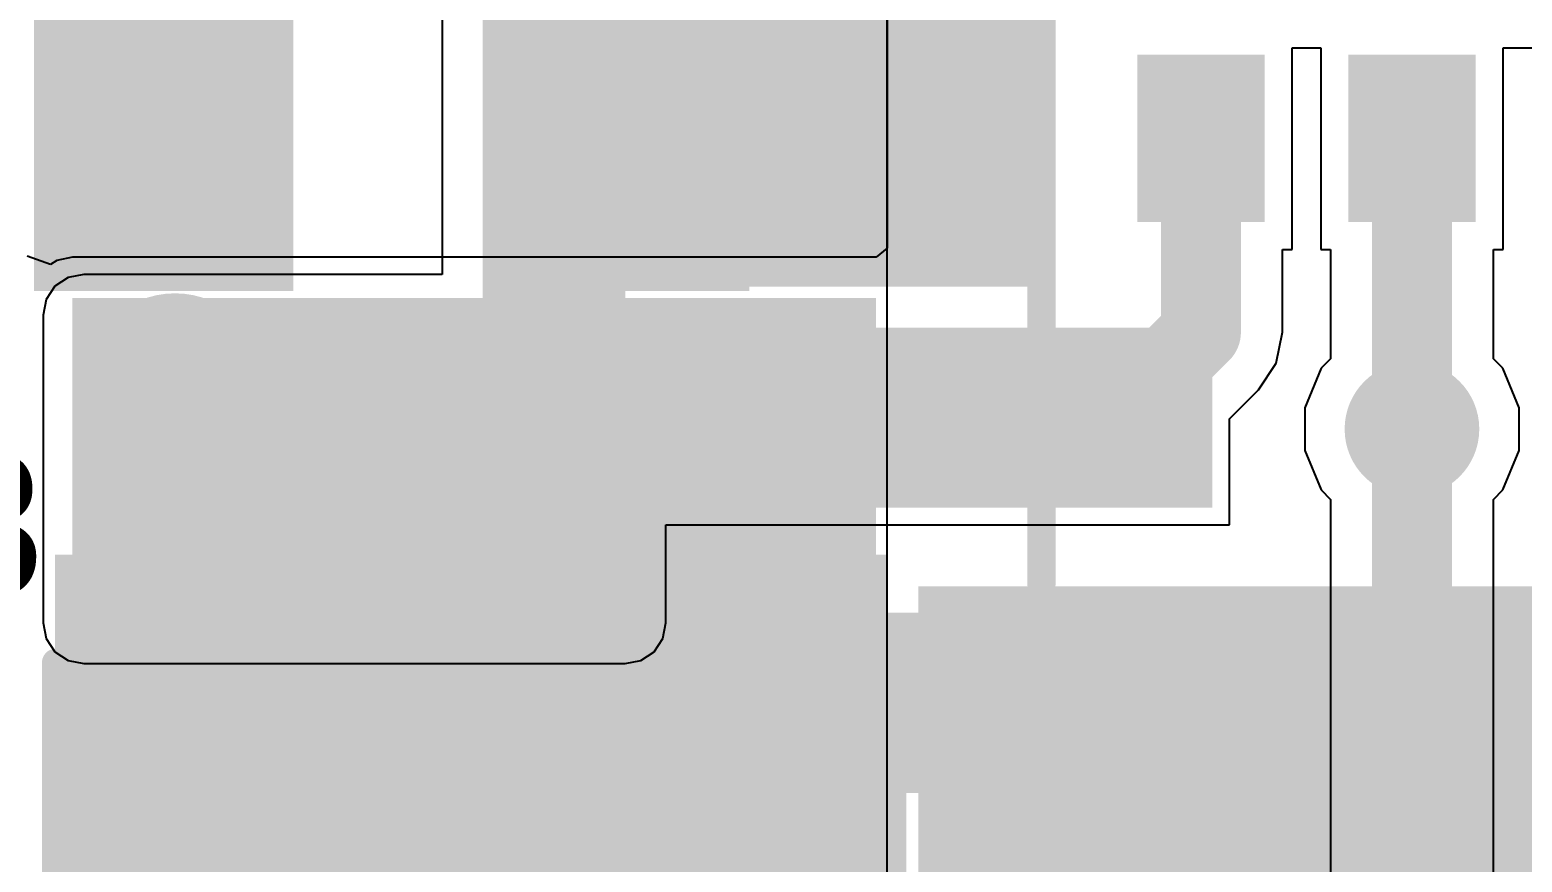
# Model space of a CAD drawing. Header units: millimetres. Extents: x -6 to 37.5, y -2.1 to 28.8.
# Drawn here: x 3.37 to 10.02, y 1.88 to 5.59 of the extents above; entities that cross this region are included whole.
import ezdxf

# ---------------------------------------------------------------- set-up
doc = ezdxf.new("R2010")
doc.units = ezdxf.units.MM
for name, color, linetype in [('BottomLayer', 5, 'Continuous'), ('BottomPaste', 16, 'Continuous'), ('BottomSolder', 6, 'Continuous'), ('TopLayer', 1, 'Continuous'), ('TopOverlay', 2, 'Continuous'), ('TopPaste', 8, 'Continuous'), ('TopSolder', 216, 'Continuous'), ('ViaHoleLayer', 16, 'Continuous')]:
    doc.layers.add(name, color=color, linetype=linetype)
doc.styles.add('Arial', font='', dxfattribs={"height": 0.2})
doc.styles.get('Arial').set_extended_font_data('Arial')

# ---------------------------------------------------------------- blocks, each defined once
blk = doc.blocks.new('R___0603_B_9')
at = {"layer": 'BottomLayer'}
for points in [[(-1.143, -0.4445), (-1.143, 0.4445), (-0.381, 0.4445), (-0.381, -0.4445)], [(0.381, -0.4445), (0.381, 0.4445), (1.143, 0.4445), (1.143, -0.4445)]]:
    blk.add_hatch(color=5, dxfattribs=at).paths.add_polyline_path(points)
at = {"layer": 'BottomPaste'}
for points in [[(-1.143, -0.4445), (-1.143, 0.4445), (-0.381, 0.4445), (-0.381, -0.4445)], [(0.381, -0.4445), (0.381, 0.4445), (1.143, 0.4445), (1.143, -0.4445)]]:
    blk.add_hatch(color=16, dxfattribs=at).paths.add_polyline_path(points)
at = {"layer": 'BottomSolder'}
for points in [[(-1.2446, -0.5461), (-1.2446, 0.5461), (-0.2794, 0.5461), (-0.2794, -0.5461)], [(0.2794, -0.5461), (0.2794, 0.5461), (1.2446, 0.5461), (1.2446, -0.5461)]]:
    blk.add_hatch(color=6, dxfattribs=at).paths.add_polyline_path(points)
blk = doc.blocks.new('SOIC_8_0_150___3_80___W______B_16')
at = {"layer": 'BottomLayer'}
for points in [[(-1.6, 2.205), (-1.6, 1.605), (-3.8, 1.605), (-3.8, 2.205)], [(-1.6, 2.205), (-1.6, 1.605), (-3.8, 1.605), (-3.8, 2.205)], [(-1.6, 0.935), (-1.6, 0.335), (-3.8, 0.335), (-3.8, 0.935)]]:
    blk.add_hatch(color=5, dxfattribs=at).paths.add_polyline_path(points)
at = {"layer": 'BottomPaste'}
for points in [[(-1.6, 2.205), (-1.6, 1.605), (-3.8, 1.605), (-3.8, 2.205)], [(-1.6, 2.205), (-1.6, 1.605), (-3.8, 1.605), (-3.8, 2.205)], [(-1.6, 0.935), (-1.6, 0.335), (-3.8, 0.335), (-3.8, 0.935)]]:
    blk.add_hatch(color=16, dxfattribs=at).paths.add_polyline_path(points)
at = {"layer": 'BottomSolder'}
for points in [[(-1.4984, 2.3066), (-1.4984, 1.5034), (-3.9016, 1.5034), (-3.9016, 2.3066)], [(-1.4984, 2.3066), (-1.4984, 1.5034), (-3.9016, 1.5034), (-3.9016, 2.3066)], [(-1.4984, 1.0366), (-1.4984, 0.2334), (-3.9016, 0.2334), (-3.9016, 1.0366)]]:
    blk.add_hatch(color=6, dxfattribs=at).paths.add_polyline_path(points)
blk = doc.blocks.new('R___0402_B_68')
at = {"layer": 'BottomLayer'}
for points in [[(-0.2413, 0.3175), (-0.2413, -0.3175), (-0.6985, -0.3175), (-0.6985, 0.3175)], [(0.6985, 0.3175), (0.6985, -0.3175), (0.2413, -0.3175), (0.2413, 0.3175)]]:
    blk.add_hatch(color=5, dxfattribs=at).paths.add_polyline_path(points)
at = {"layer": 'BottomPaste'}
for points in [[(-0.2413, 0.3175), (-0.2413, -0.3175), (-0.6985, -0.3175), (-0.6985, 0.3175)], [(0.6985, 0.3175), (0.6985, -0.3175), (0.2413, -0.3175), (0.2413, 0.3175)]]:
    blk.add_hatch(color=16, dxfattribs=at).paths.add_polyline_path(points)
at = {"layer": 'BottomSolder'}
for points in [[(-0.1863, 0.3725), (-0.1863, -0.3725), (-0.7535, -0.3725), (-0.7535, 0.3725)], [(0.7535, 0.3725), (0.7535, -0.3725), (0.1863, -0.3725), (0.1863, 0.3725)]]:
    blk.add_hatch(color=6, dxfattribs=at).paths.add_polyline_path(points)
blk = doc.blocks.new('SDR1307A_101K_75')
at = {"layer": 'TopLayer'}
blk.add_hatch(color=1, dxfattribs=at).paths.add_polyline_path([(-7, 7), (-2.25, 7), (-2.25, -7), (-7, -7)])
at = {"layer": 'TopPaste'}
blk.add_hatch(color=8, dxfattribs=at).paths.add_polyline_path([(-7, 7), (-2.25, 7), (-2.25, -7), (-7, -7)])
at = {"layer": 'TopSolder'}
blk.add_hatch(color=216, dxfattribs=at).paths.add_polyline_path([(-7.1016, 7.1016), (-2.1484, 7.1016), (-2.1484, -7.1016), (-7.1016, -7.1016)])
at = {"layer": 'TopOverlay', "const_width": 0.127}
blk.add_lwpolyline([(-2.1336, 6.5532), (2.1082, 6.5532)], dxfattribs=at)
at = {"layer": 'TopOverlay', "const_width": 0.0635}
blk.add_lwpolyline([(-2.1654, 6.5532, 1), (-2.1019, 6.5532, 1)], format="xyb", close=True, dxfattribs=at)
blk = doc.blocks.new('C___0805_B_94')
at = {"layer": 'BottomLayer'}
for points in [[(-1.524, 0.762), (-0.508, 0.762), (-0.508, -0.762), (-1.524, -0.762)], [(0.508, 0.762), (1.524, 0.762), (1.524, -0.762), (0.508, -0.762)]]:
    blk.add_hatch(color=5, dxfattribs=at).paths.add_polyline_path(points)
at = {"layer": 'BottomPaste'}
for points in [[(-1.524, 0.762), (-0.508, 0.762), (-0.508, -0.762), (-1.524, -0.762)], [(0.508, 0.762), (1.524, 0.762), (1.524, -0.762), (0.508, -0.762)]]:
    blk.add_hatch(color=16, dxfattribs=at).paths.add_polyline_path(points)
at = {"layer": 'BottomSolder'}
for points in [[(-1.594, 0.832), (-0.438, 0.832), (-0.438, -0.832), (-1.594, -0.832)], [(0.438, 0.832), (1.594, 0.832), (1.594, -0.832), (0.438, -0.832)]]:
    blk.add_hatch(color=6, dxfattribs=at).paths.add_polyline_path(points)
blk = doc.blocks.new('C___1812_101')
at = {"layer": 'TopLayer'}
for points in [[(-3.0351, 1.7534), (-1.5501, 1.7534), (-1.5501, -1.7534), (-3.0351, -1.7534)], [(1.5501, 1.7534), (3.0351, 1.7534), (3.0351, -1.7534), (1.5501, -1.7534)]]:
    blk.add_hatch(color=1, dxfattribs=at).paths.add_polyline_path(points)
at = {"layer": 'TopPaste'}
for points in [[(-3.0351, 1.7534), (-1.5501, 1.7534), (-1.5501, -1.7534), (-3.0351, -1.7534)], [(1.5501, 1.7534), (3.0351, 1.7534), (3.0351, -1.7534), (1.5501, -1.7534)]]:
    blk.add_hatch(color=8, dxfattribs=at).paths.add_polyline_path(points)
at = {"layer": 'TopSolder'}
for points in [[(-3.1367, 1.855), (-1.4485, 1.855), (-1.4485, -1.855), (-3.1367, -1.855)], [(1.4485, 1.855), (3.1367, 1.855), (3.1367, -1.855), (1.4485, -1.855)]]:
    blk.add_hatch(color=216, dxfattribs=at).paths.add_polyline_path(points)
at = {"layer": 'TopOverlay', "const_width": 0.127}
for points in [[(-1.9303, 1.875), (-3.2, 1.875)], [(-3.2, -1.85), (-3.2, 1.875)], [(3.1999, 1.8749), (1.9302, 1.8749)], [(3.1999, -1.8501), (3.1999, 1.8749)], [(-1.9303, -1.85), (-3.2, -1.85)], [(3.1999, -1.8501), (1.9302, -1.8501)]]:
    blk.add_lwpolyline(points, dxfattribs=at)
at = {"layer": 'TopOverlay', "const_width": 0.0635}
for points in [[(-3.2318, 1.875, 1), (-3.1683, 1.875, 1)], [(-3.2318, 1.875, 1), (-3.1683, 1.875, 1)], [(-1.9621, 1.875, 1), (-1.8986, 1.875, 1)], [(1.8985, 1.8749, 1), (1.962, 1.8749, 1)], [(3.1682, 1.8749, 1), (3.2317, 1.8749, 1)], [(3.1682, 1.8749, 1), (3.2317, 1.8749, 1)], [(-3.2318, -1.85, 1), (-3.1683, -1.85, 1)], [(-3.2318, -1.85, 1), (-3.1683, -1.85, 1)], [(-1.9621, -1.85, 1), (-1.8986, -1.85, 1)], [(1.8985, -1.8501, 1), (1.962, -1.8501, 1)], [(3.1682, -1.8501, 1), (3.2317, -1.8501, 1)], [(3.1682, -1.8501, 1), (3.2317, -1.8501, 1)]]:
    blk.add_lwpolyline(points, format="xyb", close=True, dxfattribs=at)

msp = doc.modelspace()

# ---------------------------------------------------------------- hatches: boundary and pattern name
at = {"layer": 'BottomLayer'}
for points in [[(5.3848, 4.445), (7.874, 4.445), (7.874, 6.0452), (5.3848, 6.0452)], [(5.3848, 3.81), (6.0198, 3.81), (6.0198, 4.699), (5.3848, 4.699)], [(3.6068, 2.9464), (6.0198, 2.9464), (6.0198, 4.318), (3.6068, 4.318)]]:
    msp.add_hatch(color=5, dxfattribs=at).paths.add_polyline_path(points)
h = msp.add_hatch(color=5, dxfattribs=at)
edge = h.paths.add_edge_path()
edge.add_arc((4.0132, 4.0132), 0.3, 0, 360)
h = msp.add_hatch(color=5, dxfattribs=at)
edge = h.paths.add_edge_path()
edge.add_arc((4.8599, 4.0132), 0.3, 0, 360)
h = msp.add_hatch(color=5, dxfattribs=at)
edge = h.paths.add_edge_path()
edge.add_arc((5.7066, 4.0132), 0.3, 0, 360)
h = msp.add_hatch(color=5, dxfattribs=at)
edge = h.paths.add_edge_path()
edge.add_arc((9.525, 3.81), 0.3, 0, 360)
h = msp.add_hatch(color=5, dxfattribs=at)
edge = h.paths.add_edge_path()
edge.add_arc((4.0132, 3.2512), 0.3, 0, 360)
h = msp.add_hatch(color=5, dxfattribs=at)
edge = h.paths.add_edge_path()
edge.add_arc((4.8599, 3.2512), 0.3, 0, 360)
h = msp.add_hatch(color=5, dxfattribs=at)
edge = h.paths.add_edge_path()
edge.add_arc((5.7066, 3.2512), 0.3, 0, 360)
at = {"layer": 'BottomSolder'}
h = msp.add_hatch(color=6, dxfattribs=at)
edge = h.paths.add_edge_path()
edge.add_arc((4.0132, 4.0132), 0.4016, 0, 360)
h = msp.add_hatch(color=6, dxfattribs=at)
edge = h.paths.add_edge_path()
edge.add_arc((5.7066, 4.0132), 0.4016, 0, 360)
h = msp.add_hatch(color=6, dxfattribs=at)
edge = h.paths.add_edge_path()
edge.add_arc((4.0132, 3.2512), 0.4016, 0, 360)
h = msp.add_hatch(color=6, dxfattribs=at)
edge = h.paths.add_edge_path()
edge.add_arc((4.8599, 3.2512), 0.4016, 0, 360)
h = msp.add_hatch(color=6, dxfattribs=at)
edge = h.paths.add_edge_path()
edge.add_arc((5.7066, 3.2512), 0.4016, 0, 360)
at = {"layer": 'TopLayer'}
msp.add_hatch(color=1, dxfattribs=at).paths.add_polyline_path([(3.556, -0.2286), (7.1374, -0.2286), (7.1374, 4.3942), (3.556, 4.3942)])
h = msp.add_hatch(color=1, dxfattribs=at)
edge = h.paths.add_edge_path()
edge.add_arc((4.0132, 4.0132), 0.3, 0, 360)
h = msp.add_hatch(color=1, dxfattribs=at)
edge = h.paths.add_edge_path()
edge.add_arc((4.8599, 4.0132), 0.3, 0, 360)
h = msp.add_hatch(color=1, dxfattribs=at)
edge = h.paths.add_edge_path()
edge.add_arc((5.7066, 4.0132), 0.3, 0, 360)
h = msp.add_hatch(color=1, dxfattribs=at)
edge = h.paths.add_edge_path()
edge.add_arc((9.525, 3.81), 0.3, 0, 360)
h = msp.add_hatch(color=1, dxfattribs=at)
edge = h.paths.add_edge_path()
edge.add_arc((4.0132, 3.2512), 0.3, 0, 360)
h = msp.add_hatch(color=1, dxfattribs=at)
edge = h.paths.add_edge_path()
edge.add_arc((4.8599, 3.2512), 0.3, 0, 360)
h = msp.add_hatch(color=1, dxfattribs=at)
edge = h.paths.add_edge_path()
edge.add_arc((5.7066, 3.2512), 0.3, 0, 360)
at = {"layer": 'TopSolder'}
h = msp.add_hatch(color=216, dxfattribs=at)
edge = h.paths.add_edge_path()
edge.add_arc((4.0132, 4.0132), 0.4016, 0, 360)
h = msp.add_hatch(color=216, dxfattribs=at)
edge = h.paths.add_edge_path()
edge.add_arc((5.7066, 4.0132), 0.4016, 0, 360)
h = msp.add_hatch(color=216, dxfattribs=at)
edge = h.paths.add_edge_path()
edge.add_arc((4.0132, 3.2512), 0.4016, 0, 360)
h = msp.add_hatch(color=216, dxfattribs=at)
edge = h.paths.add_edge_path()
edge.add_arc((4.8599, 3.2512), 0.4016, 0, 360)
h = msp.add_hatch(color=216, dxfattribs=at)
edge = h.paths.add_edge_path()
edge.add_arc((5.7066, 3.2512), 0.4016, 0, 360)
at = {"layer": 'ViaHoleLayer'}
h = msp.add_hatch(color=16, dxfattribs=at)
edge = h.paths.add_edge_path()
edge.add_arc((4.0132, 4.0132), 0.15, 0, 360)
h = msp.add_hatch(color=16, dxfattribs=at)
edge = h.paths.add_edge_path()
edge.add_arc((4.8599, 4.0132), 0.15, 0, 360)
h = msp.add_hatch(color=16, dxfattribs=at)
edge = h.paths.add_edge_path()
edge.add_arc((5.7066, 4.0132), 0.15, 0, 360)
h = msp.add_hatch(color=16, dxfattribs=at)
edge = h.paths.add_edge_path()
edge.add_arc((9.525, 3.81), 0.15, 0, 360)
h = msp.add_hatch(color=16, dxfattribs=at)
edge = h.paths.add_edge_path()
edge.add_arc((4.0132, 3.2512), 0.15, 0, 360)
h = msp.add_hatch(color=16, dxfattribs=at)
edge = h.paths.add_edge_path()
edge.add_arc((4.8599, 3.2512), 0.15, 0, 360)
h = msp.add_hatch(color=16, dxfattribs=at)
edge = h.paths.add_edge_path()
edge.add_arc((5.7066, 3.2512), 0.15, 0, 360)

# ---------------------------------------------------------------- linework, layer by layer
at = {"layer": 'BottomLayer'}
for p, q in [((5.2035, 6.0452), (5.2035, 4.4993)), ((8.9916, 4.6101), (8.9916, 5.5083)), ((8.9916, 5.5083), (9.1186, 5.5083)), ((9.1186, 5.5083), (9.1186, 4.6101)), ((9.9314, 4.6101), (9.9314, 5.5083)), ((9.9314, 5.5083), (10.16, 5.5083)), ((8.9478, 4.2418), (8.9478, 4.6101)), ((8.9478, 4.6101), (8.9916, 4.6101)), ((9.1186, 4.6101), (9.1624, 4.6101)), ((9.1624, 4.6101), (9.1624, 4.1231)), ((9.8876, 4.1231), (9.8876, 4.6101)), ((9.8876, 4.6101), (9.9314, 4.6101)), ((3.5374, 4.4855), (3.4786, 4.4462)), ((3.6068, 4.4993), (3.5374, 4.4855)), ((5.2035, 4.4993), (3.6068, 4.4993)), ((3.4786, 4.4462), (3.4393, 4.3874)), ((3.4393, 4.3874), (3.4255, 4.318)), ((3.4255, 4.318), (3.4255, 2.9464)), ((8.9202, 4.103), (8.9478, 4.2418)), ((8.9478, 4.2418), (8.9478, 4.2418)), ((9.1624, 4.1231), (9.1199, 4.0806)), ((9.93, 4.0806), (9.8876, 4.1231)), ((8.8416, 3.9854), (8.9202, 4.103)), ((9.1199, 4.0806), (9.0472, 3.905)), ((10.0028, 3.905), (9.93, 4.0806)), ((8.7124, 3.8563), (8.8416, 3.9854)), ((9.0472, 3.905), (9.0472, 3.7149)), ((10.0028, 3.7149), (10.0028, 3.905)), ((8.7124, 3.383), (8.7124, 3.8563)), ((9.0472, 3.7149), (9.1199, 3.5393)), ((9.93, 3.5393), (10.0028, 3.7149)), ((9.1199, 3.5393), (9.1624, 3.4968)), ((9.8876, 3.4968), (9.93, 3.5393)), ((9.1624, 3.4968), (9.1624, 1.7758)), ((9.8876, 1.6256), (9.8876, 3.4968)), ((6.2011, 2.9464), (6.2011, 3.383)), ((6.2011, 3.383), (8.7124, 3.383)), ((3.4255, 2.9464), (3.4393, 2.877)), ((6.1873, 2.877), (6.2011, 2.9464)), ((3.4393, 2.877), (3.4786, 2.8182)), ((6.148, 2.8182), (6.1873, 2.877)), ((3.4786, 2.8182), (3.5374, 2.7789)), ((6.0892, 2.7789), (6.148, 2.8182)), ((3.5374, 2.7789), (3.6068, 2.7651)), ((3.6068, 2.7651), (6.0198, 2.7651)), ((6.0198, 2.7651), (6.0892, 2.7789))]:
    msp.add_line(p, q, dxfattribs=at)
at = {"layer": 'BottomLayer', "const_width": 0.3556}
for points in [[(8.5852, 4.2418), (8.5852, 5.1054)], [(9.525, 3.81), (9.525, 5.1054)], [(8.2042, 3.8608), (8.5852, 4.2418)], [(7.4568, 3.8608), (8.2042, 3.8608)], [(9.525, 1.6256), (9.525, 3.81)]]:
    msp.add_lwpolyline(points, dxfattribs=at)
at = {"layer": 'BottomLayer', "const_width": 0.1778}
for points in [[(8.4963, 5.1054, 1), (8.6741, 5.1054, 1)], [(9.4361, 5.1054, 1), (9.6139, 5.1054, 1)], [(8.4963, 4.2418, 1), (8.6741, 4.2418, 1)], [(8.4963, 4.2418, 1), (8.6741, 4.2418, 1)], [(7.3679, 3.8608, 1), (7.5457, 3.8608, 1)], [(8.1153, 3.8608, 1), (8.2931, 3.8608, 1)], [(8.1153, 3.8608, 1), (8.2931, 3.8608, 1)], [(9.4361, 3.81, 1), (9.6139, 3.81, 1)], [(9.4361, 3.81, 1), (9.6139, 3.81, 1)]]:
    msp.add_lwpolyline(points, format="xyb", close=True, dxfattribs=at)
at = {"layer": 'TopLayer'}
for p, q in [((7.1859, -1.8371), (7.1859, 12.3698)), ((7.1859, 7.4869), (7.1859, 4.6153)), ((7.1859, 4.6153), (7.1374, 4.5755)), ((3.4579, 4.5425), (3.3549, 4.5798)), ((3.4866, 4.5617), (3.4579, 4.5425)), ((3.556, 4.5755), (3.4866, 4.5617)), ((7.1374, 4.5755), (3.556, 4.5755))]:
    msp.add_line(p, q, dxfattribs=at)

# ---------------------------------------------------------------- block references
for name, p, rotation in [('SDR1307A_101K_75', (14.4272, 5.2578), 90), ('C___1812_101', (5.334, 4.699), 270), ('R___0603_B_9', (7.366, 6.2992), 270), ('R___0402_B_68', (9.0551, 5.1054), 180)]:
    msp.add_blockref(name, p, dxfattribs=dict(rotation=rotation))
for name, p in [('C___0805_B_94', (4.9784, 5.2578)), ('SOIC_8_0_150___3_80___W______B_16', (10.1346, 1.9558))]:
    msp.add_blockref(name, p)

# ---------------------------------------------------------------- texts
at = {"layer": 'TopOverlay', "style": 'Arial'}
msp.add_text('U3', height=0.635, dxfattribs=at).set_placement((2.3002, 3.0674))

doc.saveas('drawing.dxf')
